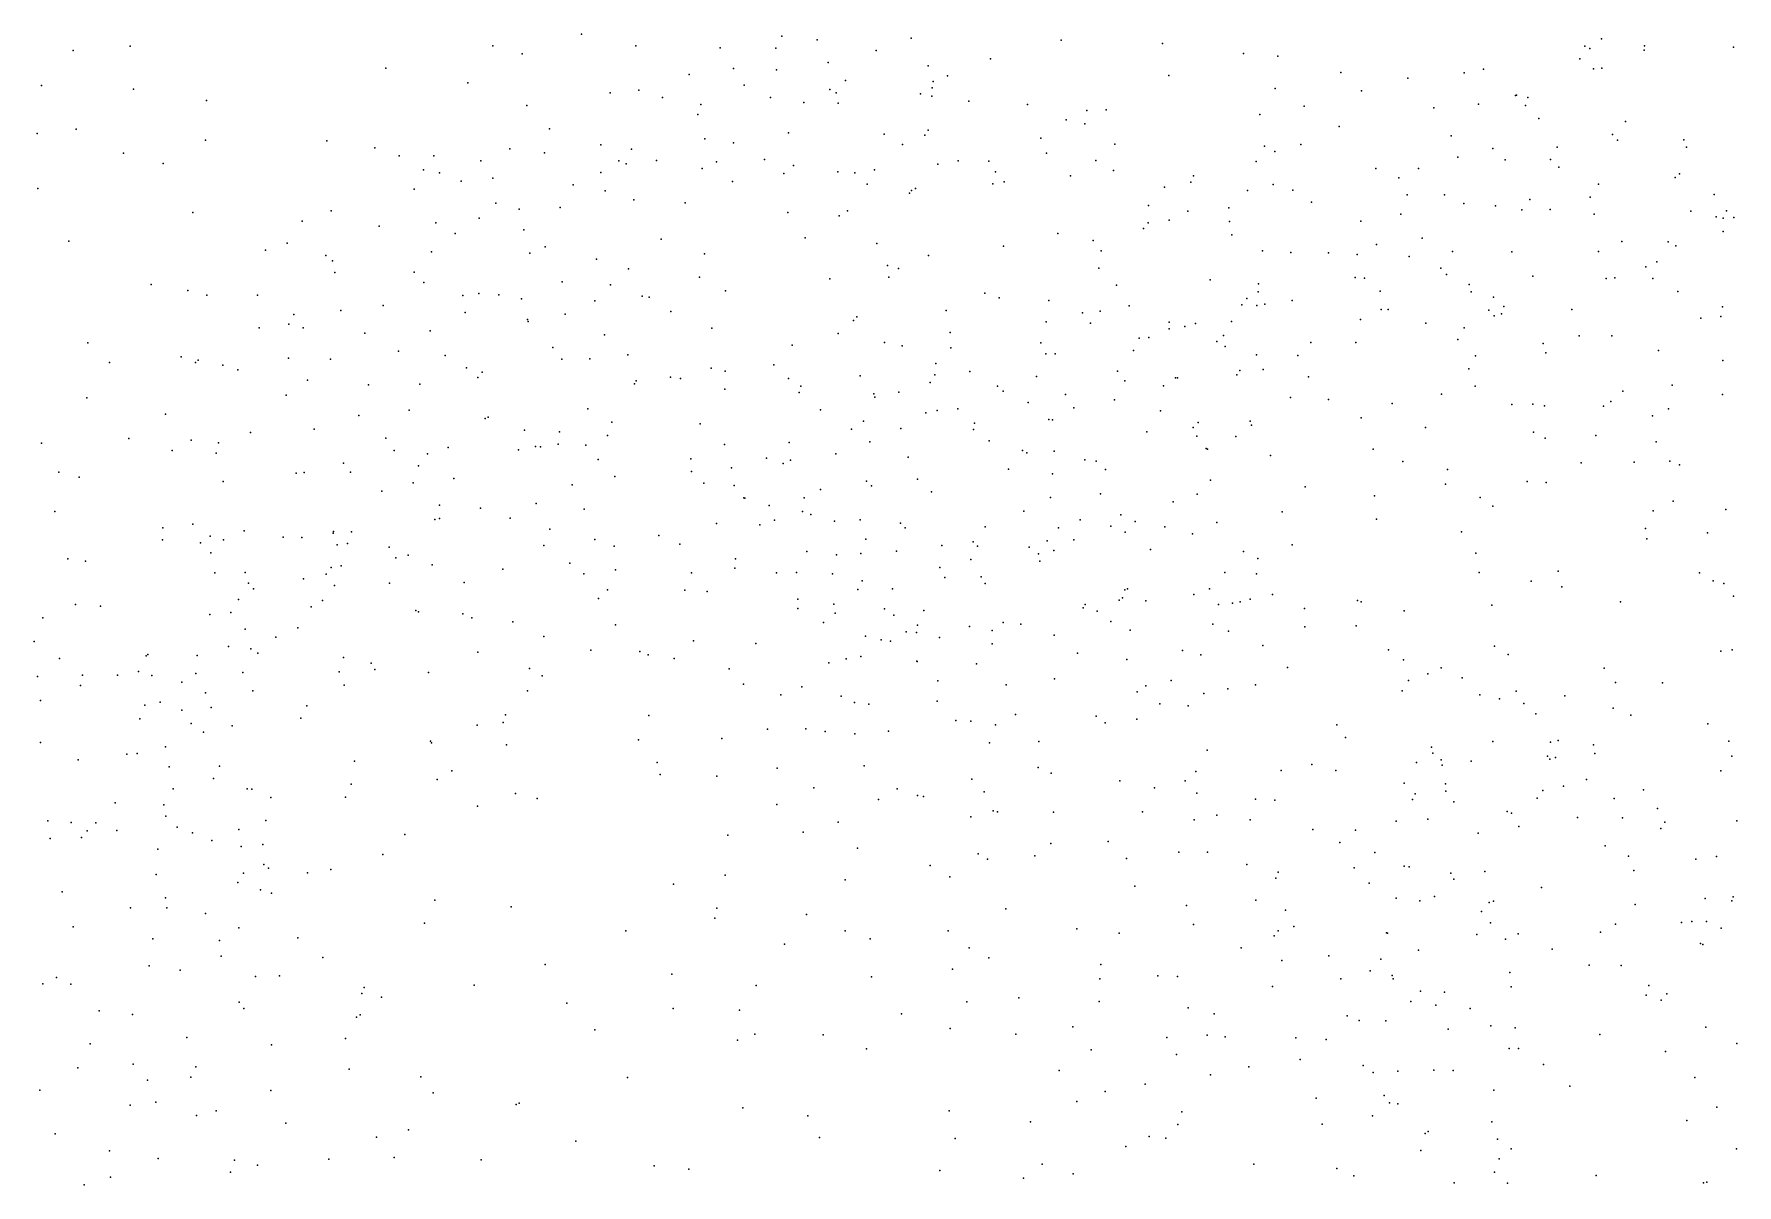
# Model space of a CAD drawing. Header units: metres. Extents: x -25 to 25, y -27.8 to 27.8.
# Drawn here: x 15.751 to 20.151, y -16.861 to -13.885 of the extents above; entities that cross this region are included whole.
import ezdxf

# ---------------------------------------------------------------- set-up
doc = ezdxf.new("R2010")
doc.units = ezdxf.units.M

msp = doc.modelspace()

# ---------------------------------------------------------------- linework, layer by layer
for p in [(17.1657, -13.8849, 4.8417), (17.6835, -13.8903, -6.9526), (17.7747, -13.8995, -13.4909), (18.0179, -13.896, -10.9678), (18.4053, -13.9007, -12.2344), (19.8015, -13.8976, -8.0419), (15.852, -13.9277, 3.7333), (15.9989, -13.9164, -13.861), (16.9362, -13.9154, -12.883), (17.0123, -13.9359, 4.6549), (17.3059, -13.9151, 5.3272), (17.5241, -13.9206, -6.3662), (17.6679, -13.9218, -6.166), (17.9268, -13.9272, -6.2739), (18.2224, -13.949, -11.2746), (18.6669, -13.9096, 4.7173), (18.8762, -13.9353, -2.6176), (18.9649, -13.9425, -11.668), (19.7457, -13.9487, -6.9653), (19.7583, -13.9159, -6.7307), (19.7713, -13.9223, -6.5085), (19.912, -13.9262, -2.4952), (19.9126, -13.9153, -3.7637), (20.1424, -13.9185, -2.6098), (16.66, -13.9728, -13.234), (17.4441, -13.9898, -6.5826), (17.5584, -13.9741, 5.545), (17.6695, -13.9778, -11.7558), (17.8033, -13.9585, 5.3442), (18.0614, -13.9669, -1.3946), (18.1116, -13.9928, -1.7242), (18.6836, -13.9917, -1.3198), (19.1278, -13.9843, 4.6517), (19.4467, -13.9855, 4.8469), (19.4969, -13.9758, -11.7045), (19.7812, -13.9746, -7.6437), (19.8026, -13.9734, -7.3215), (15.7704, -14.018, 3.9526), (16.0076, -14.0276, 3.8445), (16.872, -14.0115, 4.416), (17.2398, -14.0371, -12.541), (17.3139, -14.03, 5.5732), (17.5857, -14.017, -1.2259), (17.8074, -14.0282, -1.4152), (17.8239, -14.0368, -5.9923), (17.8478, -14.0052, -11.0732), (18.0721, -14.0243, 5.1381), (18.0745, -14.0073, -13.4124), (18.9581, -14.0256, -1.4524), (19.1816, -14.0321, -2.0852), (19.3013, -13.9989, -2.9571), (16.1967, -14.0568, -13.868), (17.0239, -14.0694, 5.0196), (17.3747, -14.0487, -12.9016), (17.4736, -14.0673, -6.1362), (17.6538, -14.0489, -13.2685), (17.7405, -14.0621, -11.9446), (17.829, -14.0637, -11.4136), (18.0418, -14.0392, -6.9018), (18.0706, -14.0452, -12.127), (18.1662, -14.0581, -6.3329), (18.3181, -14.0674, 4.9653), (18.4713, -14.0822, -1.2936), (18.5213, -14.0805, -12.8796), (19.0332, -14.0714, -1.6567), (19.3681, -14.0757, -2.4345), (19.4836, -14.0662, -3.2399), (19.5792, -14.0437, -3.5129), (19.5816, -14.0426, -2.4921), (19.6054, -14.0696, -7.2923), (19.611, -14.0488, -6.4532), (17.4658, -14.0926, -0.9265), (18.4181, -14.1065, -13.1214), (18.4663, -14.1175, -12.671), (18.9186, -14.0929, 4.5498), (19.1239, -14.1242, -2.8012), (19.6399, -14.1033, -8.0016), (19.8637, -14.1112, -3.9924), (15.7588, -14.1419, 4.2276), (15.8593, -14.1307, -13.9748), (16.1936, -14.1596, 4.0621), (16.5078, -14.161, -13.6401), (17.0825, -14.1304, 5.4954), (17.4843, -14.156, -12.6586), (17.5584, -14.1663, -1.5813), (17.7009, -14.14, -5.6482), (17.9476, -14.1434, -13.2611), (17.9953, -14.1702, -11.1605), (18.053, -14.1467, 5.3371), (18.0612, -14.1337, -1.2578), (18.3523, -14.1539, -11.3573), (18.5441, -14.1698, 4.8165), (19.413, -14.1478, -6.4731), (19.8299, -14.1449, -8.4335), (19.8432, -14.1596, 5.0725), (20.0143, -14.1588, -6.2976), (15.9819, -14.1928, 4.1408), (16.6313, -14.179, 4.1983), (16.6942, -14.2, -13.3709), (16.7837, -14.1995, -7.7943), (16.9051, -14.2128, 4.8315), (16.9802, -14.1817, -12.9663), (17.07, -14.1917, -7.3233), (17.2159, -14.1714, -6.5385), (17.262, -14.2126, -1.2357), (17.2945, -14.1824, -7.2666), (17.3596, -14.2116, -12.3481), (17.6383, -14.2094, -12.9107), (18.1386, -14.2124, -5.7507), (18.2185, -14.2132, -12.471), (18.3676, -14.1933, -6.505), (18.495, -14.2116, -6.1737), (18.9309, -14.1748, -2.32), (18.9571, -14.1884, -2.0808), (19.0243, -14.1707, -11.6088), (19.4303, -14.2034, -7.292), (19.5205, -14.1809, -7.7256), (19.5527, -14.2104, -3.8443), (19.6699, -14.2089, -2.6645), (19.6866, -14.1773, -8.2184), (20.0211, -14.1777, -2.671), (16.0848, -14.2197, -13.9527), (16.7575, -14.2359, -7.4403), (16.7984, -14.2442, -8.0106), (16.9364, -14.2579, -7.0741), (17.2152, -14.2433, 5.722), (17.2807, -14.2204, -6.3178), (17.4777, -14.2323, -5.769), (17.5143, -14.2152, -7.2575), (17.6883, -14.2453, -12.663), (17.7135, -14.2245, -1.7875), (17.8282, -14.2416, -7.1523), (17.8717, -14.2442, -1.0723), (17.9225, -14.236, -12.376), (18.0868, -14.2217, -1.9995), (18.2351, -14.2411, -12.9626), (18.429, -14.2517, -2.1716), (18.5401, -14.2381, -5.853), (18.7467, -14.2518, -6.0544), (18.9089, -14.2148, -2.5369), (19.2179, -14.2329, -6.6887), (19.2775, -14.257, -7.0742), (19.3285, -14.2326, -11.5545), (19.6915, -14.2294, -4.0707), (19.9918, -14.2556, -8.7009), (20.0031, -14.2463, -4.2103), (15.7607, -14.2845, 4.4274), (16.7329, -14.2862, 4.4284), (16.8544, -14.2656, -13.1704), (17.1443, -14.2749, -1.4632), (17.2271, -14.2902, -0.8346), (17.5555, -14.2659, -5.5427), (17.9042, -14.2727, -5.4108), (18.0134, -14.2962, -12.873), (18.0183, -14.2892, -12.5641), (18.0291, -14.2847, 5.551), (18.2285, -14.2721, -1.1909), (18.2574, -14.2672, -6.8967), (18.6722, -14.2812, -6.3936), (18.7405, -14.268, 4.6044), (18.8864, -14.2896, -1.313), (18.9533, -14.2742, -1.6457), (19.0038, -14.2883, -6.4295), (19.299, -14.301, -2.9332), (19.3961, -14.3005, -3.2264), (19.7933, -14.2729, -6.3123), (20.0928, -14.2997, 4.9935), (16.1611, -14.3462, 4.2782), (16.5188, -14.342, -7.6111), (16.9439, -14.3219, 5.5008), (17.0045, -14.3377, -1.7053), (17.1104, -14.3337, -7.7828), (17.3005, -14.3138, -1.8543), (17.4337, -14.321, -0.4904), (17.8528, -14.3417, -2.0119), (18.6305, -14.3279, -11.4458), (18.7322, -14.3432, -6.6702), (18.8385, -14.3341, -1.8394), (19.052, -14.3199, -6.7891), (19.4454, -14.3231, -7.8784), (19.5277, -14.3294, -2.8612), (19.5958, -14.3395, -6.2812), (19.6159, -14.3128, -11.6324), (19.6692, -14.3387, 4.6144), (19.7726, -14.3071, -11.7889), (20.0323, -14.343, 4.7282), (20.1242, -14.342, 3.7286), (16.4437, -14.3691, -8.0125), (16.6423, -14.3818, -13.5128), (16.7888, -14.3728, 4.6331), (16.9014, -14.3611, -6.8302), (17.699, -14.3463, -12.0444), (17.8318, -14.3552, -11.8601), (18.618, -14.3878, -2.0854), (18.6302, -14.3727, -5.7012), (18.6845, -14.366, -1.1858), (18.8402, -14.3693, -11.4753), (19.1798, -14.3684, -6.1631), (19.283, -14.3505, -7.5907), (19.7827, -14.3505, -8.4911), (20.098, -14.3576, 4.487), (20.1162, -14.3612, 4.2756), (20.1433, -14.3593, 3.2282), (15.841, -14.4201, -14.0013), (16.4051, -14.4257, -13.7799), (16.8394, -14.4009, -8.2331), (17.0162, -14.3915, -1.3224), (17.3715, -14.415, -12.2734), (17.7433, -14.4116, -5.2463), (17.9287, -14.4264, -11.6478), (18.2559, -14.4332, -11.1351), (18.3964, -14.4004, 5.1629), (18.4875, -14.4188, -1.1231), (18.846, -14.4037, -6.8788), (19.2198, -14.4288, -11.3938), (19.3377, -14.4131, 4.4496), (19.8542, -14.4216, -4.3509), (19.9739, -14.4226, -11.8493), (19.9933, -14.4324, 3.8973), (20.1163, -14.3955, -4.4093), (16.3492, -14.4435, -7.6889), (16.5044, -14.4579, -1.6168), (16.5219, -14.4716, -2.0606), (16.7778, -14.4477, 4.8949), (17.0316, -14.4518, -8.0718), (17.0719, -14.4352, -12.9403), (17.204, -14.4667, -0.4782), (17.4837, -14.4536, 5.8902), (18.0624, -14.4573, -11.3833), (18.5088, -14.4452, -6.9573), (18.925, -14.4458, -5.8263), (18.9985, -14.4495, -7.1813), (19.096, -14.4505, -7.4803), (19.1704, -14.455, 3.1221), (19.3041, -14.4604, 2.9387), (19.4167, -14.4473, -3.8161), (19.5699, -14.4483, 3.2211), (19.794, -14.447, 3.4006), (19.9444, -14.4737, -2.9162), (16.5285, -14.5011, 4.458), (16.733, -14.5009, -1.9801), (17.2867, -14.492, -7.4899), (17.4702, -14.5139, -7.315), (17.8071, -14.5182, -2.1254), (17.9567, -14.4835, 5.7217), (17.9599, -14.5134, -0.9185), (17.9845, -14.491, -5.2243), (18.5026, -14.49, -5.5022), (18.7899, -14.5208, -5.6384), (19.165, -14.5145, 3.3467), (19.1886, -14.5163, -7.8472), (19.3864, -14.49, -3.5481), (19.4008, -14.5066, 3.3885), (19.6241, -14.5112, 4.3052), (19.8134, -14.5168, 3.7339), (19.8356, -14.5153, 4.0584), (19.9162, -14.487, -6.2613), (19.934, -14.5167, 2.8864), (16.0534, -14.5323, 4.4817), (16.1483, -14.5484, -8.1331), (16.197, -14.5601, -1.6484), (16.3282, -14.5605, -1.8716), (16.7578, -14.5277, 5.2587), (16.8589, -14.5606, 5.5303), (16.9004, -14.5561, -1.0819), (16.9522, -14.559, -0.7748), (17.1157, -14.5257, -6.427), (17.2401, -14.533, -6.1759), (17.3226, -14.5628, -5.8289), (17.3403, -14.5654, -1.963), (17.5376, -14.5489, -2.0339), (18.2081, -14.5548, -5.2923), (18.5485, -14.5345, -11.164), (18.9143, -14.5513, -11.2757), (18.9153, -14.531, -1.284), (19.2295, -14.5497, 4.2251), (19.4593, -14.5324, -3.3105), (19.4648, -14.5514, -4.0338), (19.5222, -14.5652, -11.386), (19.9985, -14.5503, -4.5132), (16.422, -14.61, -8.3227), (16.5434, -14.5996, -13.6275), (16.6526, -14.5872, -1.3447), (16.8645, -14.6049, -13.2991), (17.0106, -14.5699, -13.1158), (17.1231, -14.6094, -7.7632), (17.2, -14.575, -12.6849), (17.3963, -14.6023, -5.6151), (18.1082, -14.5997, 5.6275), (18.245, -14.5673, -0.9771), (18.3736, -14.5739, -2.3567), (18.4599, -14.6061, -2.073), (18.506, -14.6019, -7.132), (18.5805, -14.5878, 5.0509), (18.8721, -14.5851, 3.0543), (18.8845, -14.5689, -7.3528), (18.9112, -14.5865, 2.7904), (18.9318, -14.5834, 3.3286), (19.0025, -14.5737, -7.6731), (19.232, -14.5974, -11.1984), (19.2502, -14.5971, -5.9527), (19.5106, -14.5988, 4.1111), (19.5433, -14.6086, 3.7274), (19.549, -14.5891, 2.7168), (19.7249, -14.5976, -6.2164), (20.114, -14.5905, -3.1024), (16.3328, -14.6447, -13.7819), (16.4093, -14.635, -7.3449), (16.4462, -14.6447, -1.3141), (16.7745, -14.6525, -0.9114), (17.0259, -14.6229, -1.8887), (17.0274, -14.6279, -8.2968), (17.5021, -14.6458, -12.1556), (17.8688, -14.6253, -11.7919), (17.8772, -14.6159, -5.0485), (18.3663, -14.6294, -10.9897), (18.4809, -14.6329, 5.243), (18.6838, -14.6468, -7.2822), (18.6845, -14.63, -1.7239), (18.7248, -14.6415, 2.5707), (18.7523, -14.6336, 4.7486), (18.8451, -14.6278, -1.5196), (19.1783, -14.6231, 3.6959), (19.3474, -14.6328, 3.966), (19.4468, -14.6442, -8.2405), (19.5238, -14.6134, -6.1462), (20.0584, -14.6195, -8.8447), (20.1099, -14.6153, -6.169), (15.8902, -14.6833, -7.9377), (16.6059, -14.6587, -7.097), (17.0912, -14.6953, 5.8359), (17.2249, -14.6626, -12.4595), (17.7096, -14.6894, 5.8976), (17.8288, -14.6596, -0.6317), (17.9485, -14.6823, -3.3778), (17.9946, -14.6907, -11.5894), (18.1185, -14.6563, -2.4491), (18.1197, -14.6959, -7.1449), (18.3522, -14.6837, -2.7438), (18.6071, -14.6712, -10.846), (18.6319, -14.6697, 2.8997), (18.8076, -14.6798, -7.5297), (18.825, -14.6645, -11.0064), (18.8288, -14.6925, 3.6368), (19.0503, -14.6828, 2.4451), (19.1665, -14.6829, -11.0017), (19.43, -14.6746, -11.2126), (19.6505, -14.6852, -4.4539), (19.7438, -14.6649, -3.2164), (19.8282, -14.665, -11.6372), (15.9454, -14.7346, -7.705), (16.1309, -14.7197, -13.8846), (16.1679, -14.7342, -1.4899), (16.1753, -14.728, 4.602), (16.2386, -14.7407, -7.4326), (16.4085, -14.7227, -1.7043), (16.517, -14.7259, 4.6151), (16.6926, -14.7046, 5.0711), (16.813, -14.7162, -6.8968), (17.1144, -14.7255, -13.0015), (17.1875, -14.7251, -6.6079), (17.2856, -14.7148, -7.4368), (17.6624, -14.7399, -5.0427), (18.0809, -14.7365, -3.7762), (18.3656, -14.7114, 2.4576), (18.3894, -14.7114, 2.7325), (18.5923, -14.7033, -5.4015), (18.9096, -14.7141, 4.0266), (19.0166, -14.7157, -7.9571), (19.4759, -14.7168, -3.744), (19.6576, -14.7092, -8.5701), (19.9489, -14.7034, 2.5924), (20.1149, -14.7292, -4.7411), (16.2777, -14.7533, -1.2498), (16.4576, -14.7798, -1.0539), (16.8686, -14.7482, 5.6815), (16.8976, -14.7729, -1.6755), (16.9087, -14.7596, -8.5637), (17.3068, -14.7818, -0.5672), (17.3954, -14.7722, -1.9574), (17.4211, -14.7757, -0.9297), (17.5004, -14.7488, 5.9332), (17.5367, -14.7562, -0.6142), (17.7002, -14.7754, -0.8242), (17.886, -14.769, -4.15), (18.0668, -14.7859, -3.9941), (18.0785, -14.7659, -2.7048), (18.169, -14.7576, -0.7889), (18.3412, -14.7703, -7.1798), (18.5505, -14.7564, -0.8422), (18.5695, -14.7814, 2.1002), (18.7007, -14.774, 4.9465), (18.7058, -14.7742, 3.4647), (18.8595, -14.7661, -5.4499), (18.8671, -14.7549, 4.3778), (18.9268, -14.7525, -1.0573), (19.0442, -14.7714, -10.6485), (19.459, -14.7507, -3.9616), (15.8871, -14.8259, -8.1912), (16.4022, -14.8183, -8.428), (16.6151, -14.792, -8.4846), (16.7476, -14.7903, -13.4099), (17.3029, -14.7891, -12.1752), (17.536, -14.8032, -5.2529), (17.7281, -14.8116, -2.1955), (17.7321, -14.7952, -3.9462), (17.9206, -14.8151, -0.8385), (17.9233, -14.8239, -4.5236), (17.9852, -14.8107, 5.8059), (18.2403, -14.7958, -11.1482), (18.2553, -14.8085, -3.6636), (18.4159, -14.8171, 5.468), (18.6695, -14.7944, -10.6864), (18.998, -14.8251, 2.2765), (19.0961, -14.83, -8.199), (19.3882, -14.8165, 2.4056), (19.4746, -14.7957, -8.4737), (19.8567, -14.8082, -6.0956), (19.9841, -14.793, -3.3117), (20.1141, -14.8172, -6.0003), (16.0902, -14.8677, 4.74), (16.59, -14.8712, -0.6081), (16.7199, -14.8571, 5.5308), (17.1817, -14.8539, -0.7259), (17.7833, -14.8565, -3.7326), (18.0555, -14.864, 2.3148), (18.0846, -14.858, 2.77), (18.1382, -14.8544, -4.8646), (18.3196, -14.838, 2.9889), (18.438, -14.8515, -1.9921), (18.543, -14.8304, 3.2185), (18.6617, -14.8596, -1.6239), (19.2605, -14.8403, -10.7008), (19.5697, -14.8427, -4.2778), (19.624, -14.8417, -5.9975), (19.6546, -14.8463, -11.4866), (19.8069, -14.8474, -4.6732), (19.8252, -14.8351, -3.4672), (19.9336, -14.8718, 2.4427), (19.9745, -14.8538, -11.6758), (16.3103, -14.9148, -13.6925), (16.475, -14.9062, -7.1876), (16.9162, -14.8791, 5.8957), (16.9245, -14.8755, -0.5295), (17.0185, -14.9094, -1.5649), (17.1084, -14.9133, -8.2436), (17.2435, -14.8886, -6.8418), (17.4718, -14.8925, -6.5683), (17.8631, -14.9068, 2.4943), (17.8944, -14.8861, -3.2541), (17.9912, -14.905, -11.5876), (18.1787, -14.9077, -4.4817), (18.1808, -14.8914, 2.0958), (18.373, -14.8818, -3.8806), (18.3823, -14.8825, -0.7143), (18.6265, -14.9133, -5.2768), (18.7464, -14.9027, -7.6392), (18.7595, -14.8893, 2.1119), (18.8934, -14.886, -1.2709), (18.8971, -14.8961, -8.0948), (19.1802, -14.8769, -5.3966), (19.3463, -14.9022, -5.5669), (19.6255, -14.914, -3.993), (15.7697, -14.9426, -7.8053), (15.9961, -14.9304, -7.5318), (16.1078, -14.9619, -13.8234), (16.1565, -14.9349, -8.3635), (16.2277, -14.942, -1.3513), (16.6603, -14.9296, 5.2569), (16.6818, -14.9614, 5.8893), (16.8206, -14.9538, -1.3404), (17.0026, -14.9599, -0.8846), (17.0467, -14.9512, -1.2182), (17.0597, -14.9526, -8.6613), (17.1052, -14.9457, -8.0188), (17.1771, -14.9477, -12.7978), (17.2328, -14.9232, -7.5015), (17.5354, -14.9461, -5.9178), (17.7019, -14.9411, -7.1753), (17.9108, -14.9397, -2.5666), (18.2189, -14.9364, -3.2448), (18.305, -14.9615, -4.9553), (18.7554, -14.9243, 3.68), (18.78, -14.9566, 4.8258), (18.7834, -14.9579, -7.9179), (18.8562, -14.9255, 4.076), (19.2118, -14.9582, 2.2912), (19.6562, -14.9298, -8.6492), (19.7871, -14.9229, -3.7357), (19.943, -14.9393, -5.9188), (16.2218, -14.9688, -1.0387), (16.5506, -14.9947, -13.4784), (16.7446, -15.0015, -0.5205), (16.7676, -14.9708, -7.0861), (17.2087, -14.985, -12.0565), (17.448, -14.9829, -1.3947), (17.6438, -14.982, -11.8907), (17.6863, -14.9952, -6.2626), (17.7053, -14.9865, -5.0622), (17.8225, -14.9702, -1.2391), (18.0099, -14.9789, -0.9846), (18.3164, -14.9676, 5.6574), (18.3869, -14.9636, -2.3412), (18.4662, -14.9862, -4.0499), (18.4952, -14.9891, -10.7733), (18.9463, -14.975, -8.4058), (19.2877, -14.9905, -8.5796), (19.7488, -14.9938, -4.1921), (19.8857, -14.9922, -4.4855), (19.9784, -14.9892, -3.6158), (20.0027, -14.9992, -5.2378), (15.815, -15.0174, -14.0414), (15.8678, -15.0309, 5.008), (16.2397, -15.0419, -7.3548), (16.4283, -15.0202, -1.2925), (16.4491, -15.0185, 4.7282), (16.5684, -15.0181, 5.6223), (16.7306, -15.0457, -8.6405), (16.8355, -15.0338, -13.2691), (17.2515, -15.029, -1.514), (17.4497, -15.0162, -11.9678), (17.4818, -15.0464, -6.8321), (17.553, -15.007, -5.3595), (17.9023, -15.0414, 5.9229), (18.034, -15.0359, -7.1773), (18.2689, -15.0097, -2.966), (18.3828, -15.0222, -4.3378), (18.5197, -15.011, -1.7959), (18.7907, -15.0385, -1.0291), (19.3985, -15.0484, -10.6549), (19.4034, -15.0109, -5.3086), (19.6097, -15.0416, -5.3567), (19.6588, -15.0443, -5.5703), (16.6495, -15.0672, 6.1675), (17.141, -15.0508, -12.5841), (17.5602, -15.0525, 2.4841), (17.5847, -15.084, 2.24), (17.5875, -15.0851, 6.0689), (17.7406, -15.0845, -6.5382), (17.7833, -15.0623, -4.2938), (17.9148, -15.0529, -2.9573), (18.07, -15.0685, -11.4551), (18.3776, -15.0834, -4.791), (18.507, -15.0741, 3.3198), (18.7569, -15.0745, 5.0285), (19.0361, -15.0559, -8.6721), (19.2151, -15.0788, -5.1743), (19.4881, -15.0833, -11.2189), (19.987, -15.093, -4.7735), (15.8046, -15.1195, 1.4532), (16.7986, -15.1027, -1.0418), (16.7986, -15.1375, 2.1085), (16.9042, -15.1105, -11.9869), (16.9814, -15.137, -12.3166), (17.0485, -15.0992, -13.0027), (17.1728, -15.1133, 2.3822), (17.6501, -15.1036, -1.4794), (17.7366, -15.1192, 2.6884), (17.7578, -15.1276, -3.6193), (18.3086, -15.1183, -7.2757), (18.559, -15.1284, -7.4984), (18.6949, -15.0948, 5.2943), (18.9766, -15.1205, -10.3813), (19.521, -15.1057, -8.6615), (19.9347, -15.1182, -3.8752), (20.1231, -15.1145, -8.6724), (16.0839, -15.1619, -7.4865), (16.1608, -15.1522, 4.8681), (16.2935, -15.1697, -0.6604), (16.5234, -15.1757, 5.2052), (16.5243, -15.1708, -8.5739), (16.5708, -15.1723, -13.3477), (16.7861, -15.1402, 6.3097), (17.084, -15.1655, -8.5326), (17.3656, -15.1813, -7.4488), (17.5147, -15.1504, -2.0328), (17.6265, -15.1544, -5.4964), (17.6639, -15.1415, -6.7493), (17.8197, -15.1444, -5.9132), (17.8856, -15.1407, -4.5019), (17.9896, -15.1499, -6.1335), (18.0024, -15.1613, -6.4334), (18.2084, -15.1595, -3.5119), (18.3982, -15.1616, -2.1275), (18.4542, -15.1414, -4.5959), (18.5332, -15.1571, 5.5613), (18.5701, -15.1729, -0.8725), (18.596, -15.1457, 2.0776), (18.6729, -15.1589, -5.0387), (18.7446, -15.1774, 3.6254), (18.8074, -15.1482, -8.8562), (19.2201, -15.1389, -10.2841), (19.4397, -15.172, -10.842), (19.9151, -15.1631, -8.5892), (20.0755, -15.1743, -3.7162), (16.0824, -15.1928, -13.7979), (16.1811, -15.2009, -0.8529), (16.2058, -15.1835, 1.4287), (16.2076, -15.226, -8.4609), (16.2407, -15.1924, 1.6832), (16.3947, -15.1859, 5.771), (16.4426, -15.1871, 5.4434), (16.5342, -15.2055, -7.3028), (16.5608, -15.2024, 1.9809), (16.6686, -15.212, -0.8543), (17.0686, -15.2073, -12.7125), (17.2001, -15.1917, -7.9563), (17.2503, -15.2093, -7.6988), (17.4196, -15.2037, -1.649), (17.7478, -15.2228, -4.0631), (17.9003, -15.1907, -4.8407), (17.9793, -15.2217, 2.8201), (18.0969, -15.2075, 5.9049), (18.1775, -15.1981, -6.2661), (18.1885, -15.2093, 2.9811), (18.3227, -15.212, -1.2667), (18.369, -15.1953, 2.0616), (18.386, -15.2201, 3.0975), (18.438, -15.1931, -4.0011), (18.6357, -15.2176, -1.1849), (18.8762, -15.223, 4.526), (19.0025, -15.206, -5.1433), (19.919, -15.1898, -11.5788), (15.8383, -15.2417, -14.0749), (15.8836, -15.2476, 1.9028), (16.5188, -15.2643, 4.9091), (16.5448, -15.2599, -1.0681), (16.6854, -15.2392, -12.1281), (16.7177, -15.2321, -11.8075), (16.7799, -15.2574, -8.6663), (16.9626, -15.2687, 6.4385), (17.135, -15.2534, -8.3381), (17.5622, -15.2656, 6.1988), (17.5638, -15.2415, -6.9293), (17.8247, -15.2317, -5.1111), (17.8872, -15.2284, -1.5454), (18.0918, -15.2647, -5.9112), (18.1716, -15.2436, -3.1327), (18.3464, -15.2286, 5.7614), (18.3504, -15.248, -10.8423), (18.9135, -15.241, 2.2245), (19.4768, -15.2269, -10.5348), (16.2182, -15.2778, 1.2319), (16.2962, -15.2768, 1.9939), (16.3049, -15.3044, -7.4309), (16.4474, -15.2939, 6.2252), (16.5053, -15.2814, -11.9718), (16.5273, -15.311, 1.5457), (16.6691, -15.3046, 1.7626), (16.8622, -15.3034, -7.2702), (17.1713, -15.2808, -7.1714), (17.2538, -15.2707, 2.1655), (17.4497, -15.2779, -11.8141), (17.6694, -15.2781, -11.7501), (17.7214, -15.2774, -7.2931), (17.8142, -15.2803, -2.4825), (17.8906, -15.2988, -3.3043), (18.1044, -15.2901, -11.2012), (18.1988, -15.2882, -2.7697), (18.2087, -15.3056, -1.5115), (18.8278, -15.2775, 4.7596), (18.9103, -15.2805, 3.9364), (19.4856, -15.2771, 2.5016), (19.6197, -15.2997, -11.2979), (19.6895, -15.2737, -8.5687), (19.6986, -15.3143, -5.2289), (20.0545, -15.2785, 2.541), (20.09, -15.299, -4.0491), (20.1174, -15.306, -4.926), (16.2789, -15.3467, 5.655), (16.3177, -15.3195, 6.0089), (16.496, -15.3492, 2.2461), (17.2098, -15.3445, 2.5543), (17.2323, -15.3219, -11.7721), (17.4327, -15.3227, -7.0805), (17.4902, -15.3267, 2.175), (17.7247, -15.3466, -1.6924), (17.8798, -15.3213, -4.2589), (17.9692, -15.3198, -5.725), (18.555, -15.3484, -8.1212), (18.5635, -15.343, -4.5099), (18.5693, -15.3217, -8.5093), (18.5768, -15.3193, -1.3966), (18.6242, -15.3506, 2.2017), (18.7479, -15.3337, -10.5647), (18.7887, -15.3198, 5.0557), (18.848, -15.3564, 3.5088), (18.8678, -15.3532, 3.1355), (18.8934, -15.3464, -8.9326), (18.9512, -15.3339, 4.2641), (19.1711, -15.3492, -10.2449), (19.18, -15.3535, -8.8524), (19.8503, -15.3531, -8.4365), (20.143, -15.3387, -11.5672), (15.7732, -15.3941, -7.6913), (15.8578, -15.3599, 5.1029), (15.9223, -15.3639, 2.1157), (16.205, -15.3859, 2.1693), (16.2591, -15.3804, -13.455), (16.4671, -15.3659, -12.1721), (16.7372, -15.3758, -13.0006), (16.7444, -15.3789, -12.4298), (16.8592, -15.3843, 1.9768), (16.882, -15.3946, -11.5954), (17.7244, -15.37, -3.75), (17.8176, -15.3588, -11.5921), (17.8208, -15.3826, 2.125), (17.9485, -15.371, -6.8074), (17.9729, -15.3877, -1.69), (18.0503, -15.3752, -2.9739), (18.4622, -15.369, -1.5654), (18.467, -15.3596, -1.8263), (18.4985, -15.3769, 2.7394), (18.8113, -15.36, 2.8001), (19.0339, -15.3703, 2.4127), (19.2917, -15.3765, -5.2588), (19.5178, -15.3616, -10.3584), (16.2962, -15.4238, 5.3749), (16.3752, -15.4444, 1.3388), (16.4326, -15.4203, -0.8107), (16.988, -15.4045, -8.5), (17.0681, -15.4424, 6.5157), (17.2538, -15.4122, -7.3254), (17.7913, -15.4065, 2.7036), (17.8991, -15.4416, -11.4032), (18.0047, -15.4306, -4.7993), (18.0316, -15.4326, 2.6761), (18.034, -15.4137, 2.1178), (18.0905, -15.4457, -3.2892), (18.1679, -15.4166, -2.3537), (18.2265, -15.4269, -3.6955), (18.2551, -15.4067, -5.8059), (18.3009, -15.4105, -7.5536), (18.387, -15.439, -6.5643), (18.5337, -15.4041, -7.9162), (18.5836, -15.4265, 2.5169), (18.7968, -15.4107, 2.4002), (18.8375, -15.4291, -5.016), (19.0344, -15.4175, -5.1741), (19.1675, -15.4154, 2.654), (15.7508, -15.4556, 2.2469), (16.0449, -15.4896, -13.793), (16.2529, -15.4683, -0.9332), (16.3112, -15.4743, 5.0162), (16.329, -15.4854, -13.1034), (16.8976, -15.4831, -7.4016), (17.1896, -15.4778, -8.2656), (17.3163, -15.4811, -7.6722), (17.3378, -15.4899, 2.1728), (17.4553, -15.4543, -11.6763), (17.6164, -15.4609, -2.0351), (17.9397, -15.4514, -5.4609), (17.9645, -15.4552, -4.4807), (18.2272, -15.4618, 5.8913), (18.4476, -15.4859, -4.3718), (18.7184, -15.4786, -8.5846), (18.7658, -15.4897, 5.2254), (18.9259, -15.4656, 4.6335), (19.2513, -15.4775, 3.2818), (19.5247, -15.4674, -8.5944), (19.5601, -15.4892, -10.9431), (20.1098, -15.4804, -5.1867), (20.1388, -15.4771, -7.9245), (15.8164, -15.4996, -12.2433), (16.0207, -15.5336, -11.9628), (16.0404, -15.4931, 0.8571), (16.1719, -15.4921, -12.272), (16.5397, -15.5343, -11.5588), (16.5504, -15.4974, -12.6696), (16.6218, -15.512, 6.4724), (16.6314, -15.5279, -7.4686), (17.0314, -15.5255, -11.5063), (17.4049, -15.4992, 6.4108), (17.5474, -15.5267, -7.3841), (17.8049, -15.5104, -3.5779), (17.8494, -15.5003, -6.9581), (17.8871, -15.4944, -3.3838), (18.0319, -15.5068, -5.0257), (18.0331, -15.5076, -10.9425), (18.186, -15.5137, -6.834), (18.5749, -15.5023, 5.5927), (18.9896, -15.5232, -9.0272), (19.29, -15.5028, 4.2561), (19.3868, -15.5241, 3.9234), (19.8082, -15.5245, -5.3837), (15.7599, -15.5458, -8.2485), (15.871, -15.5693, -8.4337), (15.8761, -15.5426, -12.5052), (15.9662, -15.5429, 0.6152), (16.0549, -15.5433, -8.5673), (16.133, -15.5604, -11.7662), (16.1693, -15.5381, -12.5949), (16.2902, -15.5361, -8.6486), (16.552, -15.5686, -8.673), (16.77, -15.5357, -8.6102), (17.0639, -15.5445, 2.1385), (17.5839, -15.5658, 2.5987), (17.7348, -15.5729, -7.4775), (18.0868, -15.5571, -5.3435), (18.2627, -15.568, -7.8123), (18.3876, -15.552, -5.7052), (18.6235, -15.5707, -4.7767), (18.6892, -15.5561, 5.4245), (18.8355, -15.5782, 4.9354), (18.9069, -15.5676, -10.3592), (19.3027, -15.5563, -8.843), (19.3528, -15.5395, 3.6643), (19.4412, -15.5494, 2.9163), (19.8374, -15.5614, -7.9352), (19.9589, -15.5629, -7.6075), (15.7672, -15.608, -7.7101), (16.0367, -15.6199, -12.7409), (16.077, -15.6121, -7.6456), (16.1942, -15.5881, -13.2677), (16.3164, -15.583, 2.4251), (16.4556, -15.6217, 1.669), (17.0263, -15.5833, -8.3661), (17.6803, -15.5936, -11.4254), (17.8368, -15.5966, -11.0971), (17.8714, -15.6136, -7.651), (17.9084, -15.6176, -2.1451), (18.0849, -15.6102, -4.7054), (18.6018, -15.5857, -6.1764), (18.6604, -15.6172, -10.504), (18.733, -15.6224, -4.9893), (18.7741, -15.5897, -8.3961), (19.2864, -15.5833, -10.0425), (19.4874, -15.5937, 3.2252), (19.5382, -15.6043, 4.2358), (19.5807, -15.584, -10.6687), (19.6012, -15.6158, 3.9743), (19.7071, -15.5963, -8.1389), (16.0239, -15.6555, 0.3011), (16.1328, -15.6328, -12.9683), (16.2082, -15.6264, 0.9962), (16.4402, -15.6543, -7.5879), (16.9635, -15.6648, -11.3196), (16.9692, -15.6453, 2.5035), (17.3395, -15.6468, 2.5532), (18.133, -15.6595, -6.9888), (18.1719, -15.6617, 5.9359), (18.2875, -15.6444, -5.3586), (18.4954, -15.6484, -6.6407), (18.5191, -15.6657, -7.9553), (18.6007, -15.6565, -5.8444), (19.6319, -15.6427, 3.7247), (19.8313, -15.6279, 2.6966), (19.8776, -15.6458, -5.6283), (16.1564, -15.668, 0.6931), (16.1884, -15.6898, 1.2622), (16.2624, -15.6741, 1.4583), (16.8958, -15.6719, 2.227), (17.3125, -15.7096, -11.2612), (17.5278, -15.7065, 2.3669), (17.6461, -15.6824, -11.16), (17.745, -15.6811, -3.9613), (17.7956, -15.6881, 6.2469), (17.8717, -15.6943, -4.1543), (17.9592, -15.6878, 6.1137), (18.2353, -15.6715, -4.9787), (19.1174, -15.6715, 4.7017), (19.1395, -15.7039, -5.3927), (20.0765, -15.6682, -7.3296), (15.7673, -15.7171, 0.2889), (15.9904, -15.7468, 0.1139), (16.0172, -15.7453, 2.5035), (16.0905, -15.728, -13.5809), (16.7749, -15.7134, -7.7024), (16.7776, -15.7179, 6.5481), (16.9715, -15.7228, -7.855), (18.22, -15.7177, -3.913), (18.347, -15.7144, 5.8072), (18.7825, -15.737, 5.1583), (19.3625, -15.7287, -5.5147), (19.3655, -15.7441, 4.6694), (19.521, -15.7141, -10.2352), (19.6617, -15.7524, -11.067), (19.6698, -15.7159, -7.2728), (19.6893, -15.7113, 3.4231), (19.7805, -15.7229, -11.293), (19.7841, -15.7451, 3.982), (20.1304, -15.7133, 2.6624), (20.1379, -15.7521, -5.976), (15.8652, -15.762, -11.5809), (16.0997, -15.7796, -13.2657), (16.2304, -15.7779, 5.3442), (16.5785, -15.7647, 2.476), (16.8301, -15.7902, -8.4612), (17.3607, -15.7684, -11.0155), (17.6715, -15.7836, -3.7854), (17.8961, -15.7768, -10.6651), (18.3456, -15.7818, -10.5413), (18.3797, -15.7961, -4.7202), (18.7534, -15.7916, -6.1799), (18.9738, -15.7896, -9.9571), (19.0525, -15.774, -9.427), (19.1151, -15.7892, -9.6335), (19.323, -15.7682, -7.5571), (19.3874, -15.7615, -8.5772), (19.3894, -15.7752, -9.8122), (19.4647, -15.7649, -8.117), (19.6677, -15.7603, -5.646), (19.6681, -15.7596, 3.0083), (19.6822, -15.7557, 4.3915), (20.1098, -15.7897, -11.4584), (16.1106, -15.8368, 1.7656), (16.2149, -15.8096, 5.9206), (16.3014, -15.8367, 0.3529), (16.3137, -15.8374, 1.9307), (16.5702, -15.8242, -8.612), (16.7923, -15.8121, -11.2898), (17.3685, -15.7997, 6.5366), (17.5155, -15.8042, -10.8235), (17.7661, -15.8336, -3.5328), (17.9809, -15.8367, -4.3169), (18.1741, -15.8117, -3.6786), (18.5566, -15.8163, -4.9842), (18.6464, -15.8341, -10.3302), (18.7257, -15.8158, -6.4015), (19.2916, -15.8222, -9.1736), (19.3987, -15.8239, -7.3164), (19.6501, -15.8407, 5.9892), (19.7037, -15.8298, 6.2136), (19.7623, -15.8127, 3.1948), (19.9099, -15.8395, 2.7182), (15.9604, -15.8724, -8.8058), (16.0858, -15.8783, 4.9824), (16.3625, -15.8588, 6.2534), (16.5559, -15.8578, -11.3656), (16.8965, -15.8815, -8.169), (16.9948, -15.8489, -11.1894), (17.0509, -15.8614, 6.584), (17.6702, -15.8773, -10.6778), (17.9332, -15.864, -7.5567), (18.0342, -15.8538, -7.2954), (18.0492, -15.8562, -3.4935), (18.2059, -15.844, -7.1056), (18.7555, -15.8481, -5.7693), (18.9073, -15.8637, -8.3407), (18.9575, -15.8661, -9.1135), (19.3129, -15.8645, -8.8384), (19.3203, -15.8494, -7.9195), (19.3989, -15.843, -8.328), (19.4198, -15.8706, -9.5396), (19.6356, -15.861, -7.1195), (19.8338, -15.8615, -11.5188), (15.7867, -15.919, -7.7959), (15.847, -15.9233, -11.4477), (15.9102, -15.9241, 1.1116), (16.091, -15.9071, -0.0429), (16.3498, -15.9188, -7.8844), (17.8291, -15.9231, -4.1552), (18.1717, -15.909, -10.4835), (18.2296, -15.8938, -4.3428), (18.2409, -15.8962, 5.8652), (18.385, -15.8967, -7.8507), (18.6157, -15.896, 5.4818), (18.7492, -15.9171, -8.0586), (18.8078, -15.9045, -5.3934), (18.8933, -15.9165, -9.6736), (19.2707, -15.9198, 4.8891), (19.3528, -15.9152, 6.0763), (19.5576, -15.8956, -10.5158), (19.5692, -15.8993, -11.3131), (19.7394, -15.9104, 6.4536), (19.8556, -15.9119, 4.3923), (19.9466, -15.8874, 3.8134), (19.9653, -15.9231, 6.0962), (20.151, -15.9196, -7.0324), (15.7921, -15.9654, 1.4085), (15.8732, -15.9627, 4.9929), (15.888, -15.9448, 1.8966), (15.9644, -15.9447, -13.3103), (16.1207, -15.9358, -7.8749), (16.16, -15.9508, 2.1274), (16.2098, -15.9699, 5.5588), (16.2797, -15.9416, -8.6952), (16.7094, -15.955, 6.5288), (17.5436, -15.9568, 6.5169), (17.7388, -15.9489, 6.3986), (18.5264, -15.973, -6.8927), (19.0558, -15.9421, 4.9975), (19.1661, -15.9431, -7.6024), (19.4831, -15.951, -10.9843), (19.5875, -15.9337, 4.7521), (19.9548, -15.9392, 3.3801), (16.0706, -15.9924, -11.4107), (16.2861, -15.9858, 2.3007), (16.3424, -15.9803, -11.3767), (16.6523, -16.0068, -8.216), (17.8786, -15.99, -10.522), (18.1908, -16.0046, -7.7968), (18.2147, -16.0181, -4.1157), (18.3369, -16.0096, -7.1452), (18.378, -15.9777, -10.3233), (18.5738, -16.0165, -10.1068), (18.7092, -16.0007, -9.9423), (18.7835, -16.0003, -6.5205), (19.1252, -15.9753, -5.5791), (19.2156, -16.0014, 6.285), (19.8108, -15.9843, 4.5916), (19.8709, -16.0105, 5.7482), (20.0985, -16.0117, -6.2003), (16.0662, -16.0578, -8.1277), (16.2921, -16.0543, 0.5618), (16.3442, -16.0326, 5.0865), (16.3566, -16.0415, -8.242), (16.4573, -16.0542, 4.7006), (16.5179, -16.0455, -8.4031), (17.5371, -16.0596, -3.9626), (18.0662, -16.0345, -7.5373), (18.8847, -16.0326, -8.1968), (18.9659, -16.0519, -5.712), (19.1625, -16.0413, -7.8849), (19.2911, -16.0366, -8.561), (19.3044, -16.0387, 6.5407), (19.4119, -16.0545, 5.7012), (19.5, -16.0502, -10.726), (19.8854, -16.0474, -6.9119), (20.0453, -16.0189, 6.3917), (15.8235, -16.103, 0.051), (16.2773, -16.0792, 5.2859), (16.336, -16.0978, 0.1444), (16.3647, -16.1063, 6.2481), (17.4035, -16.0829, -3.7275), (17.8469, -16.072, -3.5097), (18.117, -16.0639, -3.6894), (18.5954, -16.0886, -7.9271), (18.9595, -16.0676, 5.2026), (19.2009, -16.0802, 5.1085), (19.4199, -16.0705, -9.1444), (19.6462, -16.0921, -5.97), (16.0002, -16.1446, 4.8409), (16.0907, -16.1187, -0.1415), (16.0936, -16.1443, -8.345), (16.7869, -16.1241, -11.2356), (16.9837, -16.142, -11.1643), (17.5155, -16.1453, -10.7058), (18.2624, -16.1473, 5.9246), (18.7293, -16.1382, 5.442), (18.9085, -16.1243, -9.3118), (18.9849, -16.1504, -6.1553), (19.2707, -16.119, -8.2511), (19.3323, -16.1263, -11.1241), (19.3698, -16.1146, -11.3766), (19.5116, -16.1305, -9.3763), (19.5224, -16.1274, 5.0464), (19.8883, -16.1358, -6.1819), (20.0695, -16.1204, 3.3858), (20.1387, -16.1266, 4.1128), (20.1416, -16.1159, 3.8916), (15.8517, -16.1935, -8.2455), (16.1937, -16.1592, 5.6691), (16.7595, -16.1837, 6.5485), (17.5101, -16.1713, 6.5823), (17.747, -16.1612, 6.4904), (18.7467, -16.1871, -8.0619), (19.0067, -16.1926, 6.1982), (19.491, -16.1539, -6.9975), (19.5144, -16.1835, -11.684), (19.8373, -16.1866, 6.7516), (20.0082, -16.1819, 2.8962), (20.0353, -16.1794, 3.1199), (20.0728, -16.1797, -6.7343), (16.0575, -16.2245, -8.7958), (16.2304, -16.2284, 4.5938), (16.2797, -16.1959, -0.067), (16.4328, -16.222, 4.4146), (17.2801, -16.2037, 6.6387), (17.6905, -16.238, -4.0757), (17.8473, -16.2037, -10.4356), (17.9112, -16.2245, -3.641), (18.1127, -16.2037, -4.2048), (18.4453, -16.1987, 5.721), (18.5548, -16.21, -9.7607), (18.9558, -16.2165, -8.4265), (18.966, -16.2039, -9.0603), (19.2458, -16.209, 5.591), (19.2488, -16.2094, 5.323), (19.4792, -16.2133, -9.9835), (19.5533, -16.2251, 6.8242), (19.5859, -16.2115, 5.4556), (19.7986, -16.2075, 4.9552), (20.0573, -16.2362, -11.8993), (20.1105, -16.1967, 4.4086), (16.2346, -16.269, 6.0643), (16.4971, -16.2727, 4.9405), (18.167, -16.2481, 6.1772), (18.2185, -16.2734, -10.0987), (18.8705, -16.2474, -6.6368), (18.9758, -16.2804, 5.5242), (19.0969, -16.2684, -7.5029), (19.231, -16.2768, -7.1945), (19.3289, -16.2539, -8.8809), (19.6738, -16.2512, 5.2169), (20.0636, -16.2394, 4.6328), (15.8087, -16.3241, -8.9831), (16.0484, -16.2939, -8.5266), (16.1284, -16.3059, -11.3569), (16.3234, -16.3216, 0.1425), (16.3854, -16.3203, -11.3497), (17.0715, -16.2905, 6.6547), (17.3986, -16.3158, -10.9332), (17.9153, -16.3226, -4.1407), (18.1241, -16.303, -3.8423), (18.5073, -16.2912, -7.9166), (18.655, -16.3199, -6.9857), (18.7059, -16.322, -9.5123), (19.2038, -16.3073, 6.8244), (19.2602, -16.3195, -10.9577), (19.5648, -16.3115, -9.5709), (19.7695, -16.2926, -6.7422), (19.8523, -16.2933, -11.9302), (15.7736, -16.3405, -11.4004), (15.8458, -16.3421, -8.4518), (16.5975, -16.3654, 6.5027), (16.604, -16.3504, 4.5618), (16.8883, -16.3444, -11.3067), (17.6172, -16.3454, -10.682), (18.5049, -16.3282, -7.1951), (18.951, -16.3474, -8.7426), (19.1278, -16.3277, -7.9625), (19.2627, -16.3275, -8.2908), (19.3336, -16.36, -10.7144), (19.3958, -16.362, -5.9743), (19.568, -16.3484, -11.8432), (19.9165, -16.3704, -6.5469), (19.9234, -16.345, 5.0678), (19.9705, -16.3669, 5.4829), (15.9193, -16.411, 4.6347), (16.281, -16.3883, 4.3176), (16.2927, -16.4042, 0.3812), (16.6484, -16.3752, 4.3341), (17.1276, -16.3907, -11.2535), (17.4026, -16.4043, -3.7007), (17.5742, -16.4092, -3.9403), (18.1616, -16.3871, -4.0985), (18.2954, -16.377, -7.4916), (18.5029, -16.3867, 5.9882), (18.7337, -16.4031, 5.7927), (19.3086, -16.3862, -8.5594), (19.3734, -16.3962, -11.7197), (19.462, -16.4048, -6.8671), (19.9557, -16.383, 6.7976), (16.005, -16.4198, 0.5442), (16.5844, -16.427, -11.3781), (16.5936, -16.4212, 4.0827), (17.9926, -16.4188, -10.2808), (18.1185, -16.4564, 6.5039), (18.435, -16.4521, 6.2985), (18.8009, -16.4184, 6.0781), (19.1446, -16.4234, -6.2719), (19.1752, -16.4359, -11.2853), (19.2443, -16.4367, -11.553), (19.4051, -16.4577, -8.8464), (19.5159, -16.4493, -9.144), (19.5783, -16.4545, -6.1447), (20.0712, -16.4526, 2.9518), (15.8955, -16.4958, 0.038), (16.1458, -16.4798, 0.2141), (16.3646, -16.4983, 4.0435), (16.5557, -16.4826, 4.8718), (17.2002, -16.46, 6.7156), (17.5688, -16.4861, -10.8883), (17.6139, -16.471, 6.6807), (17.7904, -16.4728, -10.5173), (18.2882, -16.471, -9.9113), (18.6778, -16.4797, 6.3899), (18.7825, -16.4734, -9.2755), (18.8293, -16.4778, 6.6286), (19.0112, -16.4804, -6.6618), (19.09, -16.4847, -7.6128), (19.797, -16.4722, -6.3113), (20.1515, -16.4949, 6.6706), (17.9022, -16.5088, 6.645), (18.4829, -16.5112, -9.65), (18.703, -16.5236, -8.238), (19.0228, -16.5361, 6.9216), (19.5629, -16.5079, -6.6339), (19.5872, -16.508, -9.6615), (19.9671, -16.5161, -12.0506), (15.8637, -16.5582, -8.6482), (16.007, -16.5489, -8.9198), (16.0438, -16.5896, 5.6303), (16.1557, -16.5825, 6.2316), (16.1693, -16.5555, 4.1853), (16.5653, -16.5616, 3.8255), (16.7504, -16.5815, 3.931), (17.2847, -16.5829, -11.3228), (18.4003, -16.5653, -7.9133), (18.7913, -16.576, -9.0701), (18.8898, -16.5557, -6.8374), (19.1857, -16.5521, -6.8933), (19.2112, -16.5703, -10.8884), (19.2752, -16.5663, -8.2288), (19.3678, -16.5644, -11.9058), (19.4182, -16.5651, -8.6267), (19.6518, -16.5495, -12.0257), (20.0424, -16.5827, 5.2804), (15.7659, -16.6162, 4.4881), (16.3628, -16.6168, 6.4674), (16.7823, -16.6227, 6.7083), (18.5187, -16.6195, -7.2844), (18.6225, -16.5999, -9.3797), (19.2396, -16.6292, 7.0923), (19.5234, -16.6161, -9.9453), (19.7193, -16.6057, 7.0082), (15.9994, -16.6548, 5.9568), (16.0654, -16.6467, -11.4449), (16.2215, -16.669, 5.2479), (16.9964, -16.6529, -11.4767), (17.0047, -16.6493, 6.8054), (17.5828, -16.6611, -11.0604), (18.1158, -16.6688, -10.2269), (18.4458, -16.6449, 6.6146), (18.7169, -16.6716, -7.0633), (19.0642, -16.6368, -11.4502), (19.2535, -16.6482, -10.6764), (19.2748, -16.6515, -6.5825), (20.0996, -16.6596, 2.6904), (16.1704, -16.6809, 4.0138), (16.4015, -16.7013, 5.0496), (16.7184, -16.7183, 4.4798), (17.7507, -16.6818, -10.7673), (18.326, -16.698, -7.5418), (18.707, -16.7047, -8.5853), (19.0794, -16.7037, -7.3276), (19.2097, -16.6821, -12.0338), (19.3536, -16.7225, -10.2324), (19.5177, -16.6976, -12.1228), (20.022, -16.6939, 6.8425), (15.805, -16.7291, 4.3124), (16.6356, -16.7375, 3.6659), (17.1513, -16.7474, 6.925), (17.7802, -16.7384, 6.863), (18.1315, -16.7411, 6.801), (18.5726, -16.7614, -9.1954), (18.6327, -16.7358, -8.3579), (18.6756, -16.7397, -8.7981), (19.346, -16.7276, -6.3795), (19.5325, -16.7422, -8.9481), (15.9458, -16.7728, -9.147), (16.0715, -16.7924, 6.3085), (16.2692, -16.7971, -11.5233), (16.3281, -16.8093, 3.7892), (16.5122, -16.7941, -11.5669), (16.6818, -16.7903, 6.788), (16.9062, -16.7958, 6.9271), (18.356, -16.8072, -9.8001), (18.903, -16.8074, -12.0052), (19.3342, -16.7714, -12.2072), (19.5367, -16.7935, -8.6827), (19.5679, -16.7678, -9.1682), (20.1501, -16.7676, 5.2718), (15.9481, -16.8404, 5.6051), (16.2588, -16.8279, 6.537), (17.3532, -16.8117, 6.9849), (17.4429, -16.8201, -11.2943), (18.0918, -16.8235, -10.4135), (18.3079, -16.8436, -10.0195), (18.4359, -16.8319, -9.5027), (19.1175, -16.8183, -7.6157), (19.1612, -16.8374, -10.4961), (19.5251, -16.8276, 7.1553), (19.7879, -16.8365, -12.2179), (20.0741, -16.8536, 2.5945), (15.8799, -16.8609, 5.8125), (19.4211, -16.8556, -9.8762), (19.5587, -16.856, -9.5673), (20.0655, -16.8554, 2.8535)]:
    msp.add_point(p)

doc.saveas('drawing.dxf')
